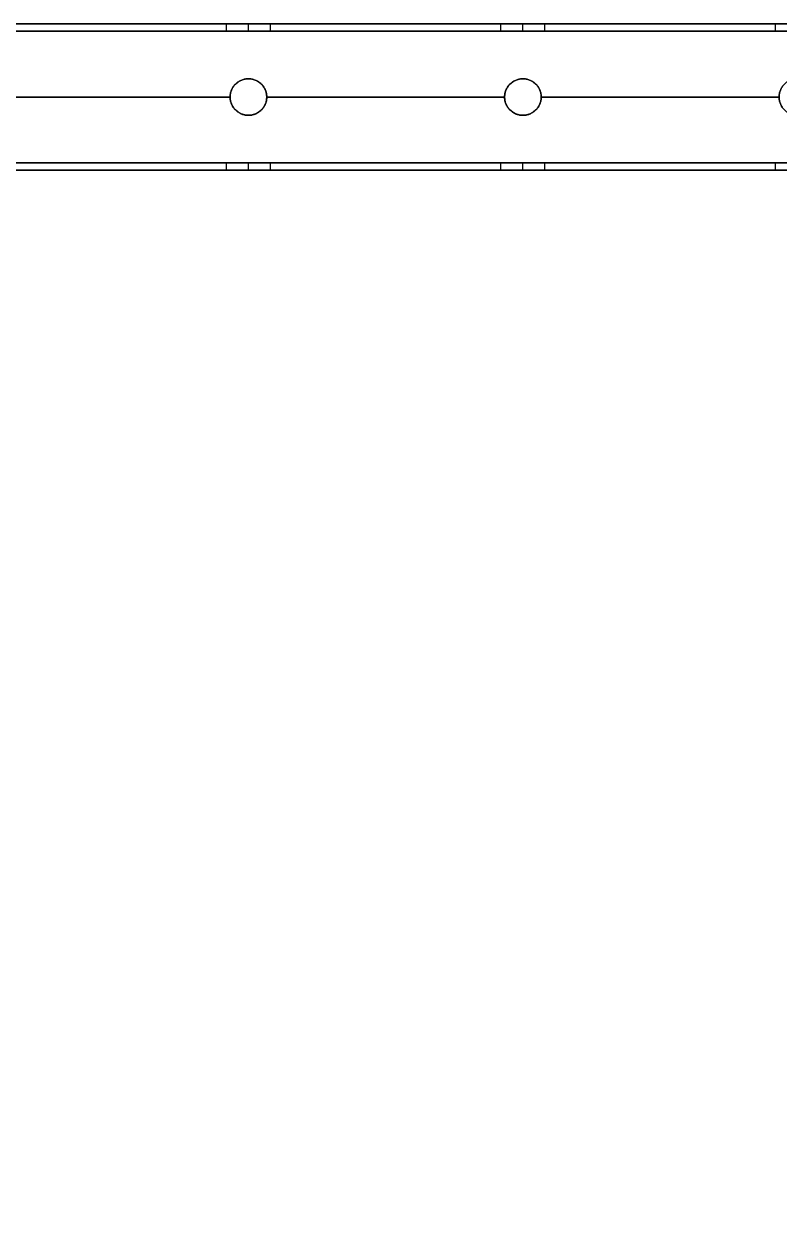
# Model space of a CAD drawing. Header units: millimetres. Extents: x -5956 to -4640, y -5088 to -3772.
# Drawn here: x -5022 to -4815.6, y -4098.4 to -3771.9 of the extents above; entities that cross this region are included whole.
import ezdxf

# ---------------------------------------------------------------- set-up
doc = ezdxf.new("R2010")
doc.units = ezdxf.units.MM
doc.header["$MEASUREMENT"] = 0
doc.layers.add('staal', color=5, linetype='Continuous', true_color=0x0000ff)

msp = doc.modelspace()

# ---------------------------------------------------------------- linework, layer by layer
at = {"layer": 'staal'}
for p, q in [((-4966.61, -3773.89, 1641.01), (-4966.61, -3771.89, 1641.01)), ((-4966.61, -3773.89, -404.81), (-4966.61, -3771.89, -404.81)), ((-4960.61, -3773.89, 1647.01), (-4960.61, -3771.89, 1647.01)), ((-4960.61, -3773.89, 1635.01), (-4960.61, -3771.89, 1635.01)), ((-4960.61, -3773.89, -398.81), (-4960.61, -3771.89, -398.81)), ((-4960.61, -3773.89, -410.81), (-4960.61, -3771.89, -410.81)), ((-4954.61, -3773.89, 1641.01), (-4954.61, -3771.89, 1641.01)), ((-4954.61, -3773.89, -404.81), (-4954.61, -3771.89, -404.81)), ((-4891.61, -3773.89, 1641.01), (-4891.61, -3771.89, 1641.01)), ((-4891.61, -3773.89, -404.81), (-4891.61, -3771.89, -404.81)), ((-4885.61, -3773.89, 1647.01), (-4885.61, -3771.89, 1647.01)), ((-4885.61, -3773.89, 1635.01), (-4885.61, -3771.89, 1635.01)), ((-4885.61, -3773.89, -398.81), (-4885.61, -3771.89, -398.81)), ((-4885.61, -3773.89, -410.81), (-4885.61, -3771.89, -410.81)), ((-4879.61, -3773.89, 1641.01), (-4879.61, -3771.89, 1641.01)), ((-4879.61, -3773.89, -404.81), (-4879.61, -3771.89, -404.81)), ((-4816.61, -3773.89, 1641.01), (-4816.61, -3771.89, 1641.01)), ((-4816.61, -3773.89, -404.81), (-4816.61, -3771.89, -404.81)), ((-4960.61, -3786.89, 1659.01), (-4960.61, -3786.89, 1661.01)), ((-4960.61, -3786.89, 1621.01), (-4960.61, -3786.89, 1623.01)), ((-4960.61, -3786.89, -386.81), (-4960.61, -3786.89, -384.81)), ((-4960.61, -3786.89, -424.81), (-4960.61, -3786.89, -422.81)), ((-4885.61, -3786.89, 1659.01), (-4885.61, -3786.89, 1661.01)), ((-4885.61, -3786.89, 1621.01), (-4885.61, -3786.89, 1623.01)), ((-4885.61, -3786.89, -386.81), (-4885.61, -3786.89, -384.81)), ((-4885.61, -3786.89, -424.81), (-4885.61, -3786.89, -422.81)), ((-4965.61, -3791.89, 1659.01), (-4965.61, -3791.89, 1661.01)), ((-4965.61, -3791.89, 1621.01), (-4965.61, -3791.89, 1623.01)), ((-4965.61, -3791.89, -386.81), (-4965.61, -3791.89, -384.81)), ((-4965.61, -3791.89, -424.81), (-4965.61, -3791.89, -422.81)), ((-4955.61, -3791.89, 1659.01), (-4955.61, -3791.89, 1661.01)), ((-4955.61, -3791.89, 1621.01), (-4955.61, -3791.89, 1623.01)), ((-4955.61, -3791.89, -386.81), (-4955.61, -3791.89, -384.81)), ((-4955.61, -3791.89, -424.81), (-4955.61, -3791.89, -422.81)), ((-4890.61, -3791.89, 1659.01), (-4890.61, -3791.89, 1661.01)), ((-4890.61, -3791.89, 1621.01), (-4890.61, -3791.89, 1623.01)), ((-4890.61, -3791.89, -386.81), (-4890.61, -3791.89, -384.81)), ((-4890.61, -3791.89, -424.81), (-4890.61, -3791.89, -422.81)), ((-4880.61, -3791.89, 1659.01), (-4880.61, -3791.89, 1661.01)), ((-4880.61, -3791.89, 1621.01), (-4880.61, -3791.89, 1623.01)), ((-4880.61, -3791.89, -386.81), (-4880.61, -3791.89, -384.81)), ((-4880.61, -3791.89, -424.81), (-4880.61, -3791.89, -422.81)), ((-4960.61, -3796.89, 1621.01), (-4960.61, -3796.89, 1623.01)), ((-4960.61, -3796.89, 1659.01), (-4960.61, -3796.89, 1661.01)), ((-4960.61, -3796.89, -424.81), (-4960.61, -3796.89, -422.81)), ((-4960.61, -3796.89, -386.81), (-4960.61, -3796.89, -384.81)), ((-4885.61, -3796.89, 1621.01), (-4885.61, -3796.89, 1623.01)), ((-4885.61, -3796.89, 1659.01), (-4885.61, -3796.89, 1661.01)), ((-4885.61, -3796.89, -424.81), (-4885.61, -3796.89, -422.81)), ((-4885.61, -3796.89, -386.81), (-4885.61, -3796.89, -384.81)), ((-4966.61, -3811.89, 1641.01), (-4966.61, -3809.89, 1641.01)), ((-4966.61, -3811.89, -404.81), (-4966.61, -3809.89, -404.81)), ((-4960.61, -3811.89, 1647.01), (-4960.61, -3809.89, 1647.01)), ((-4960.61, -3811.89, 1635.01), (-4960.61, -3809.89, 1635.01)), ((-4960.61, -3811.89, -398.81), (-4960.61, -3809.89, -398.81)), ((-4960.61, -3811.89, -410.81), (-4960.61, -3809.89, -410.81)), ((-4954.61, -3811.89, 1641.01), (-4954.61, -3809.89, 1641.01)), ((-4954.61, -3811.89, -404.81), (-4954.61, -3809.89, -404.81)), ((-4891.61, -3811.89, 1641.01), (-4891.61, -3809.89, 1641.01)), ((-4891.61, -3811.89, -404.81), (-4891.61, -3809.89, -404.81)), ((-4885.61, -3811.89, 1647.01), (-4885.61, -3809.89, 1647.01)), ((-4885.61, -3811.89, 1635.01), (-4885.61, -3809.89, 1635.01)), ((-4885.61, -3811.89, -398.81), (-4885.61, -3809.89, -398.81)), ((-4885.61, -3811.89, -410.81), (-4885.61, -3809.89, -410.81)), ((-4879.61, -3811.89, 1641.01), (-4879.61, -3809.89, 1641.01)), ((-4879.61, -3811.89, -404.81), (-4879.61, -3809.89, -404.81)), ((-4816.61, -3811.89, 1641.01), (-4816.61, -3809.89, 1641.01)), ((-4816.61, -3811.89, -404.81), (-4816.61, -3809.89, -404.81))]:
    msp.add_line(p, q, dxfattribs=at)
for points in [[(-4640.11, -5087.89), (-5956.11, -5087.89), (-5956.11, -3771.89), (-4640.11, -3771.89)], [(-4680.11, -5047.89), (-5916.11, -5047.89), (-5916.11, -3811.89), (-4680.11, -3811.89)]]:
    msp.add_lwpolyline(points, close=True, dxfattribs=at)
for centre in [(-4960.61, -3791.89, 1621.01), (-4960.61, -3791.89, 1660.01), (-4960.61, -3791.89, 1622.01), (-4960.61, -3791.89, -424.81), (-4960.61, -3791.89, -385.81), (-4960.61, -3791.89, -423.81), (-4885.61, -3791.89, 1621.01), (-4885.61, -3791.89, 1660.01), (-4885.61, -3791.89, 1622.01), (-4885.61, -3791.89, -424.81), (-4885.61, -3791.89, -385.81), (-4885.61, -3791.89, -423.81)]:
    msp.add_circle(centre, 5, dxfattribs=at)
for points in [[(-4640.11, -3771.89, 1621.01), (-5298.11, -3771.89, 1621.01), (-5956.11, -3771.89, 1621.01)], [(-4640.11, -3771.89, 1661.01), (-5298.11, -3771.89, 1661.01), (-5956.11, -3771.89, 1661.01)], [(-5956.11, -3771.89, -424.81), (-5298.11, -3771.89, -424.81), (-4640.11, -3771.89, -424.81)], [(-5956.11, -3771.89, -384.81), (-5298.11, -3771.89, -384.81), (-4640.11, -3771.89, -384.81)], [(-4642.11, -3773.89, 1659.01), (-5298.11, -3773.89, 1659.01), (-5954.11, -3773.89, 1659.01)], [(-4642.11, -3773.89, 1623.01), (-5298.11, -3773.89, 1623.01), (-5954.11, -3773.89, 1623.01)], [(-5954.11, -3773.89, -386.81), (-5298.11, -3773.89, -386.81), (-4642.11, -3773.89, -386.81)], [(-5954.11, -3773.89, -422.81), (-5298.11, -3773.89, -422.81), (-4642.11, -3773.89, -422.81)], [(-4966.61, -3771.89, 1641.01), (-4998.11, -3771.89, 1641.01), (-5029.61, -3771.89, 1641.01)], [(-5029.61, -3771.89, -404.81), (-4998.11, -3771.89, -404.81), (-4966.61, -3771.89, -404.81)], [(-4966.61, -3773.89, 1641.01), (-4998.11, -3773.89, 1641.01), (-5029.61, -3773.89, 1641.01)], [(-5029.61, -3773.89, -404.81), (-4998.11, -3773.89, -404.81), (-4966.61, -3773.89, -404.81)], [(-4891.61, -3771.89, 1641.01), (-4923.11, -3771.89, 1641.01), (-4954.61, -3771.89, 1641.01)], [(-4954.61, -3771.89, -404.81), (-4923.11, -3771.89, -404.81), (-4891.61, -3771.89, -404.81)], [(-4891.61, -3773.89, 1641.01), (-4923.11, -3773.89, 1641.01), (-4954.61, -3773.89, 1641.01)], [(-4954.61, -3773.89, -404.81), (-4923.11, -3773.89, -404.81), (-4891.61, -3773.89, -404.81)], [(-4816.61, -3771.89, 1641.01), (-4848.11, -3771.89, 1641.01), (-4879.61, -3771.89, 1641.01)], [(-4879.61, -3771.89, -404.81), (-4848.11, -3771.89, -404.81), (-4816.61, -3771.89, -404.81)], [(-4816.61, -3773.89, 1641.01), (-4848.11, -3773.89, 1641.01), (-4879.61, -3773.89, 1641.01)], [(-4879.61, -3773.89, -404.81), (-4848.11, -3773.89, -404.81), (-4816.61, -3773.89, -404.81)], [(-4965.61, -3791.89, 1661.01), (-4998.11, -3791.89, 1661.01), (-5030.61, -3791.89, 1661.01)], [(-4965.61, -3791.89, 1659.01), (-4998.11, -3791.89, 1659.01), (-5030.61, -3791.89, 1659.01)], [(-4965.61, -3791.89, 1623.01), (-4998.11, -3791.89, 1623.01), (-5030.61, -3791.89, 1623.01)], [(-4965.61, -3791.89, 1621.01), (-4998.11, -3791.89, 1621.01), (-5030.61, -3791.89, 1621.01)], [(-5030.61, -3791.89, -384.81), (-4998.11, -3791.89, -384.81), (-4965.61, -3791.89, -384.81)], [(-5030.61, -3791.89, -386.81), (-4998.11, -3791.89, -386.81), (-4965.61, -3791.89, -386.81)], [(-5030.61, -3791.89, -422.81), (-4998.11, -3791.89, -422.81), (-4965.61, -3791.89, -422.81)], [(-5030.61, -3791.89, -424.81), (-4998.11, -3791.89, -424.81), (-4965.61, -3791.89, -424.81)], [(-4890.61, -3791.89, 1661.01), (-4923.11, -3791.89, 1661.01), (-4955.61, -3791.89, 1661.01)], [(-4890.61, -3791.89, 1659.01), (-4923.11, -3791.89, 1659.01), (-4955.61, -3791.89, 1659.01)], [(-4890.61, -3791.89, 1623.01), (-4923.11, -3791.89, 1623.01), (-4955.61, -3791.89, 1623.01)], [(-4890.61, -3791.89, 1621.01), (-4923.11, -3791.89, 1621.01), (-4955.61, -3791.89, 1621.01)], [(-4955.61, -3791.89, -384.81), (-4923.11, -3791.89, -384.81), (-4890.61, -3791.89, -384.81)], [(-4955.61, -3791.89, -386.81), (-4923.11, -3791.89, -386.81), (-4890.61, -3791.89, -386.81)], [(-4955.61, -3791.89, -422.81), (-4923.11, -3791.89, -422.81), (-4890.61, -3791.89, -422.81)], [(-4955.61, -3791.89, -424.81), (-4923.11, -3791.89, -424.81), (-4890.61, -3791.89, -424.81)], [(-4815.61, -3791.89, 1661.01), (-4848.11, -3791.89, 1661.01), (-4880.61, -3791.89, 1661.01)], [(-4815.61, -3791.89, 1659.01), (-4848.11, -3791.89, 1659.01), (-4880.61, -3791.89, 1659.01)], [(-4815.61, -3791.89, 1623.01), (-4848.11, -3791.89, 1623.01), (-4880.61, -3791.89, 1623.01)], [(-4815.61, -3791.89, 1621.01), (-4848.11, -3791.89, 1621.01), (-4880.61, -3791.89, 1621.01)], [(-4880.61, -3791.89, -384.81), (-4848.11, -3791.89, -384.81), (-4815.61, -3791.89, -384.81)], [(-4880.61, -3791.89, -386.81), (-4848.11, -3791.89, -386.81), (-4815.61, -3791.89, -386.81)], [(-4880.61, -3791.89, -422.81), (-4848.11, -3791.89, -422.81), (-4815.61, -3791.89, -422.81)], [(-4880.61, -3791.89, -424.81), (-4848.11, -3791.89, -424.81), (-4815.61, -3791.89, -424.81)], [(-4678.11, -3809.89, 1659.01), (-5298.11, -3809.89, 1659.01), (-5918.11, -3809.89, 1659.01)], [(-4678.11, -3809.89, 1623.01), (-5298.11, -3809.89, 1623.01), (-5918.11, -3809.89, 1623.01)], [(-5918.11, -3809.89, -386.81), (-5298.11, -3809.89, -386.81), (-4678.11, -3809.89, -386.81)], [(-5918.11, -3809.89, -422.81), (-5298.11, -3809.89, -422.81), (-4678.11, -3809.89, -422.81)], [(-4966.61, -3809.89, 1641.01), (-4998.11, -3809.89, 1641.01), (-5029.61, -3809.89, 1641.01)], [(-5029.61, -3809.89, -404.81), (-4998.11, -3809.89, -404.81), (-4966.61, -3809.89, -404.81)], [(-4891.61, -3809.89, 1641.01), (-4923.11, -3809.89, 1641.01), (-4954.61, -3809.89, 1641.01)], [(-4954.61, -3809.89, -404.81), (-4923.11, -3809.89, -404.81), (-4891.61, -3809.89, -404.81)], [(-4816.61, -3809.89, 1641.01), (-4848.11, -3809.89, 1641.01), (-4879.61, -3809.89, 1641.01)], [(-4879.61, -3809.89, -404.81), (-4848.11, -3809.89, -404.81), (-4816.61, -3809.89, -404.81)], [(-4680.11, -3811.89, 1621.01), (-5298.11, -3811.89, 1621.01), (-5916.11, -3811.89, 1621.01)], [(-4680.11, -3811.89, 1661.01), (-5298.11, -3811.89, 1661.01), (-5916.11, -3811.89, 1661.01)], [(-5916.11, -3811.89, -424.81), (-5298.11, -3811.89, -424.81), (-4680.11, -3811.89, -424.81)], [(-5916.11, -3811.89, -384.81), (-5298.11, -3811.89, -384.81), (-4680.11, -3811.89, -384.81)], [(-4966.61, -3811.89, 1641.01), (-4998.11, -3811.89, 1641.01), (-5029.61, -3811.89, 1641.01)], [(-5029.61, -3811.89, -404.81), (-4998.11, -3811.89, -404.81), (-4966.61, -3811.89, -404.81)], [(-4891.61, -3811.89, 1641.01), (-4923.11, -3811.89, 1641.01), (-4954.61, -3811.89, 1641.01)], [(-4954.61, -3811.89, -404.81), (-4923.11, -3811.89, -404.81), (-4891.61, -3811.89, -404.81)], [(-4816.61, -3811.89, 1641.01), (-4848.11, -3811.89, 1641.01), (-4879.61, -3811.89, 1641.01)], [(-4879.61, -3811.89, -404.81), (-4848.11, -3811.89, -404.81), (-4816.61, -3811.89, -404.81)]]:
    msp.add_open_spline(points, degree=2, dxfattribs=at)
for points, weights, knots in [([(-4960.61, -3771.89, 1647.01), (-4966.61, -3771.89, 1647.01), (-4966.61, -3771.89, 1641.01), (-4966.61, -3771.89, 1635.01), (-4960.61, -3771.89, 1635.01), (-4954.61, -3771.89, 1635.01), (-4954.61, -3771.89, 1641.01), (-4954.61, -3771.89, 1647.01), (-4960.61, -3771.89, 1647.01)], [1, 0.707106781187, 1, 0.707106781187, 1, 0.707106781187, 1, 0.707106781187, 1], [-31.415927, -31.415927, -31.415927, -23.561945, -23.561945, -15.707963, -15.707963, -7.853982, -7.853982, 0, 0, 0]), ([(-4960.61, -3771.89, -398.81), (-4954.61, -3771.89, -398.81), (-4954.61, -3771.89, -404.81), (-4954.61, -3771.89, -410.81), (-4960.61, -3771.89, -410.81), (-4966.61, -3771.89, -410.81), (-4966.61, -3771.89, -404.81), (-4966.61, -3771.89, -398.81), (-4960.61, -3771.89, -398.81)], [1, 0.707106781187, 1, 0.707106781187, 1, 0.707106781187, 1, 0.707106781187, 1], [-31.415927, -31.415927, -31.415927, -23.561945, -23.561945, -15.707963, -15.707963, -7.853982, -7.853982, 0, 0, 0]), ([(-4960.61, -3773.89, 1647.01), (-4954.61, -3773.89, 1647.01), (-4954.61, -3773.89, 1641.01), (-4954.61, -3773.89, 1635.01), (-4960.61, -3773.89, 1635.01), (-4966.61, -3773.89, 1635.01), (-4966.61, -3773.89, 1641.01), (-4966.61, -3773.89, 1647.01), (-4960.61, -3773.89, 1647.01)], [0.999999860338, 0.707106851018, 1, 0.707106781187, 1, 0.707106781187, 1, 0.707106851018, 0.999999860338], [0, 0, 0, 7.853981, 7.853981, 15.707963, 15.707963, 23.561946, 23.561946, 31.415927, 31.415927, 31.415927]), ([(-4960.61, -3773.89, -398.81), (-4966.61, -3773.89, -398.81), (-4966.61, -3773.89, -404.81), (-4966.61, -3773.89, -410.81), (-4960.61, -3773.89, -410.81), (-4954.61, -3773.89, -410.81), (-4954.61, -3773.89, -404.81), (-4954.61, -3773.89, -398.81), (-4960.61, -3773.89, -398.81)], [1, 0.707106781187, 1, 0.707106781187, 1, 0.707106781187, 1, 0.707106781187, 1], [0, 0, 0, 7.853982, 7.853982, 15.707963, 15.707963, 23.561945, 23.561945, 31.415927, 31.415927, 31.415927]), ([(-4885.61, -3771.89, 1647.01), (-4891.61, -3771.89, 1647.01), (-4891.61, -3771.89, 1641.01), (-4891.61, -3771.89, 1635.01), (-4885.61, -3771.89, 1635.01), (-4879.61, -3771.89, 1635.01), (-4879.61, -3771.89, 1641.01), (-4879.61, -3771.89, 1647.01), (-4885.61, -3771.89, 1647.01)], [1, 0.707106781187, 1, 0.707106781187, 1, 0.707106781187, 1, 0.707106781187, 1], [-31.415927, -31.415927, -31.415927, -23.561945, -23.561945, -15.707963, -15.707963, -7.853982, -7.853982, 0, 0, 0]), ([(-4885.61, -3771.89, -398.81), (-4879.61, -3771.89, -398.81), (-4879.61, -3771.89, -404.81), (-4879.61, -3771.89, -410.81), (-4885.61, -3771.89, -410.81), (-4891.61, -3771.89, -410.81), (-4891.61, -3771.89, -404.81), (-4891.61, -3771.89, -398.81), (-4885.61, -3771.89, -398.81)], [1, 0.707106781187, 1, 0.707106781187, 1, 0.707106781187, 1, 0.707106781187, 1], [-31.415927, -31.415927, -31.415927, -23.561945, -23.561945, -15.707963, -15.707963, -7.853982, -7.853982, 0, 0, 0]), ([(-4885.61, -3773.89, 1647.01), (-4879.61, -3773.89, 1647.01), (-4879.61, -3773.89, 1641.01), (-4879.61, -3773.89, 1635.01), (-4885.61, -3773.89, 1635.01), (-4891.61, -3773.89, 1635.01), (-4891.61, -3773.89, 1641.01), (-4891.61, -3773.89, 1647.01), (-4885.61, -3773.89, 1647.01)], [1, 0.707106781187, 1, 0.707106781187, 1, 0.707106781187, 1, 0.707106781187, 1], [0, 0, 0, 7.853982, 7.853982, 15.707963, 15.707963, 23.561945, 23.561945, 31.415927, 31.415927, 31.415927]), ([(-4885.61, -3773.89, -398.81), (-4891.61, -3773.89, -398.81), (-4891.61, -3773.89, -404.81), (-4891.61, -3773.89, -410.81), (-4885.61, -3773.89, -410.81), (-4879.61, -3773.89, -410.81), (-4879.61, -3773.89, -404.81), (-4879.61, -3773.89, -398.81), (-4885.61, -3773.89, -398.81)], [1, 0.707106781187, 1, 0.707106781187, 1, 0.707106781187, 1, 0.707106781187, 1], [0, 0, 0, 7.853982, 7.853982, 15.707963, 15.707963, 23.561945, 23.561945, 31.415927, 31.415927, 31.415927]), ([(-4810.61, -3771.89, 1647.01), (-4816.61, -3771.89, 1647.01), (-4816.61, -3771.89, 1641.01), (-4816.61, -3771.89, 1635.01), (-4810.61, -3771.89, 1635.01), (-4804.61, -3771.89, 1635.01), (-4804.61, -3771.89, 1641.01), (-4804.61, -3771.89, 1647.01), (-4810.61, -3771.89, 1647.01)], [1, 0.707106781187, 1, 0.707106781187, 1, 0.707106781187, 1, 0.707106781187, 1], [-31.415927, -31.415927, -31.415927, -23.561945, -23.561945, -15.707963, -15.707963, -7.853982, -7.853982, 0, 0, 0]), ([(-4810.61, -3771.89, -398.81), (-4804.61, -3771.89, -398.81), (-4804.61, -3771.89, -404.81), (-4804.61, -3771.89, -410.81), (-4810.61, -3771.89, -410.81), (-4816.61, -3771.89, -410.81), (-4816.61, -3771.89, -404.81), (-4816.61, -3771.89, -398.81), (-4810.61, -3771.89, -398.81)], [1, 0.707106781187, 1, 0.707106781187, 1, 0.707106781187, 1, 0.707106781187, 1], [-31.415927, -31.415927, -31.415927, -23.561945, -23.561945, -15.707963, -15.707963, -7.853982, -7.853982, 0, 0, 0]), ([(-4810.61, -3773.89, 1647.01), (-4804.61, -3773.89, 1647.01), (-4804.61, -3773.89, 1641.01), (-4804.61, -3773.89, 1635.01), (-4810.61, -3773.89, 1635.01), (-4816.61, -3773.89, 1635.01), (-4816.61, -3773.89, 1641.01), (-4816.61, -3773.89, 1647.01), (-4810.61, -3773.89, 1647.01)], [1, 0.707106781187, 1, 0.707106781187, 1, 0.707106781187, 1, 0.707106781187, 1], [0, 0, 0, 7.853982, 7.853982, 15.707963, 15.707963, 23.561945, 23.561945, 31.415927, 31.415927, 31.415927]), ([(-4810.61, -3773.89, -398.81), (-4816.61, -3773.89, -398.81), (-4816.61, -3773.89, -404.81), (-4816.61, -3773.89, -410.81), (-4810.61, -3773.89, -410.81), (-4804.61, -3773.89, -410.81), (-4804.61, -3773.89, -404.81), (-4804.61, -3773.89, -398.81), (-4810.61, -3773.89, -398.81)], [1, 0.707106781187, 1, 0.707106781187, 1, 0.707106781187, 1, 0.707106781187, 1], [0, 0, 0, 7.853982, 7.853982, 15.707963, 15.707963, 23.561945, 23.561945, 31.415927, 31.415927, 31.415927]), ([(-4960.61, -3796.89, 1661.01), (-4965.61, -3796.89, 1661.01), (-4965.61, -3791.89, 1661.01), (-4965.61, -3786.89, 1661.01), (-4960.61, -3786.89, 1661.01), (-4955.61, -3786.89, 1661.01), (-4955.61, -3791.89, 1661.01), (-4955.61, -3796.89, 1661.01), (-4960.61, -3796.89, 1661.01)], [1, 0.707106781187, 1, 0.707106781187, 1, 0.707106781187, 1, 0.707106781187, 1], [-31.415927, -31.415927, -31.415927, -23.561945, -23.561945, -15.707963, -15.707963, -7.853982, -7.853982, 0, 0, 0]), ([(-4960.61, -3796.89, 1659.01), (-4955.61, -3796.89, 1659.01), (-4955.61, -3791.89, 1659.01), (-4955.61, -3786.89, 1659.01), (-4960.61, -3786.89, 1659.01), (-4965.61, -3786.89, 1659.01), (-4965.61, -3791.89, 1659.01), (-4965.61, -3796.89, 1659.01), (-4960.61, -3796.89, 1659.01)], [1, 0.707106781187, 1, 0.707106781187, 1, 0.707106781187, 1, 0.707106781187, 1], [0, 0, 0, 7.853982, 7.853982, 15.707963, 15.707963, 23.561945, 23.561945, 31.415927, 31.415927, 31.415927]), ([(-4960.61, -3796.89, 1623.01), (-4965.61, -3796.89, 1623.01), (-4965.61, -3791.89, 1623.01), (-4965.61, -3786.89, 1623.01), (-4960.61, -3786.89, 1623.01), (-4955.61, -3786.89, 1623.01), (-4955.61, -3791.89, 1623.01), (-4955.61, -3796.89, 1623.01), (-4960.61, -3796.89, 1623.01)], [1, 0.707106781187, 1, 0.707106781187, 1, 0.707106781187, 1, 0.707106781187, 1], [-31.415927, -31.415927, -31.415927, -23.561945, -23.561945, -15.707963, -15.707963, -7.853982, -7.853982, 0, 0, 0]), ([(-4960.61, -3796.89, -384.81), (-4955.61, -3796.89, -384.81), (-4955.61, -3791.89, -384.81), (-4955.61, -3786.89, -384.81), (-4960.61, -3786.89, -384.81), (-4965.61, -3786.89, -384.81), (-4965.61, -3791.89, -384.81), (-4965.61, -3796.89, -384.81), (-4960.61, -3796.89, -384.81)], [1, 0.707106781187, 1, 0.707106781187, 1, 0.707106781187, 1, 0.707106781187, 1], [-31.415927, -31.415927, -31.415927, -23.561945, -23.561945, -15.707963, -15.707963, -7.853982, -7.853982, 0, 0, 0]), ([(-4960.61, -3796.89, -386.81), (-4965.61, -3796.89, -386.81), (-4965.61, -3791.89, -386.81), (-4965.61, -3786.89, -386.81), (-4960.61, -3786.89, -386.81), (-4955.61, -3786.89, -386.81), (-4955.61, -3791.89, -386.81), (-4955.61, -3796.89, -386.81), (-4960.61, -3796.89, -386.81)], [1, 0.707106781187, 1, 0.707106781187, 1, 0.707106781187, 1, 0.707106781187, 1], [0, 0, 0, 7.853982, 7.853982, 15.707963, 15.707963, 23.561945, 23.561945, 31.415927, 31.415927, 31.415927]), ([(-4960.61, -3796.89, -422.81), (-4955.61, -3796.89, -422.81), (-4955.61, -3791.89, -422.81), (-4955.61, -3786.89, -422.81), (-4960.61, -3786.89, -422.81), (-4965.61, -3786.89, -422.81), (-4965.61, -3791.89, -422.81), (-4965.61, -3796.89, -422.81), (-4960.61, -3796.89, -422.81)], [1, 0.707106781187, 1, 0.707106781187, 1, 0.707106781187, 1, 0.707106781187, 1], [-31.415927, -31.415927, -31.415927, -23.561945, -23.561945, -15.707963, -15.707963, -7.853982, -7.853982, 0, 0, 0]), ([(-4885.61, -3796.89, 1661.01), (-4890.61, -3796.89, 1661.01), (-4890.61, -3791.89, 1661.01), (-4890.61, -3786.89, 1661.01), (-4885.61, -3786.89, 1661.01), (-4880.61, -3786.89, 1661.01), (-4880.61, -3791.89, 1661.01), (-4880.61, -3796.89, 1661.01), (-4885.61, -3796.89, 1661.01)], [1, 0.707106781187, 1, 0.707106781187, 1, 0.707106781187, 1, 0.707106781187, 1], [-31.415927, -31.415927, -31.415927, -23.561945, -23.561945, -15.707963, -15.707963, -7.853982, -7.853982, 0, 0, 0]), ([(-4885.61, -3796.89, 1659.01), (-4880.61, -3796.89, 1659.01), (-4880.61, -3791.89, 1659.01), (-4880.61, -3786.89, 1659.01), (-4885.61, -3786.89, 1659.01), (-4890.61, -3786.89, 1659.01), (-4890.61, -3791.89, 1659.01), (-4890.61, -3796.89, 1659.01), (-4885.61, -3796.89, 1659.01)], [1, 0.707106781187, 1, 0.707106781187, 1, 0.707106781187, 1, 0.707106781187, 1], [0, 0, 0, 7.853982, 7.853982, 15.707963, 15.707963, 23.561945, 23.561945, 31.415927, 31.415927, 31.415927]), ([(-4885.61, -3796.89, 1623.01), (-4890.61, -3796.89, 1623.01), (-4890.61, -3791.89, 1623.01), (-4890.61, -3786.89, 1623.01), (-4885.61, -3786.89, 1623.01), (-4880.61, -3786.89, 1623.01), (-4880.61, -3791.89, 1623.01), (-4880.61, -3796.89, 1623.01), (-4885.61, -3796.89, 1623.01)], [1, 0.707106781187, 1, 0.707106781187, 1, 0.707106781187, 1, 0.707106781187, 1], [-31.415927, -31.415927, -31.415927, -23.561945, -23.561945, -15.707963, -15.707963, -7.853982, -7.853982, 0, 0, 0]), ([(-4885.61, -3796.89, -384.81), (-4880.61, -3796.89, -384.81), (-4880.61, -3791.89, -384.81), (-4880.61, -3786.89, -384.81), (-4885.61, -3786.89, -384.81), (-4890.61, -3786.89, -384.81), (-4890.61, -3791.89, -384.81), (-4890.61, -3796.89, -384.81), (-4885.61, -3796.89, -384.81)], [1, 0.707106781187, 1, 0.707106781187, 1, 0.707106781187, 1, 0.707106781187, 1], [-31.415927, -31.415927, -31.415927, -23.561945, -23.561945, -15.707963, -15.707963, -7.853982, -7.853982, 0, 0, 0]), ([(-4885.61, -3796.89, -386.81), (-4890.61, -3796.89, -386.81), (-4890.61, -3791.89, -386.81), (-4890.61, -3786.89, -386.81), (-4885.61, -3786.89, -386.81), (-4880.61, -3786.89, -386.81), (-4880.61, -3791.89, -386.81), (-4880.61, -3796.89, -386.81), (-4885.61, -3796.89, -386.81)], [1, 0.707106781187, 1, 0.707106781187, 1, 0.707106781187, 1, 0.707106781187, 1], [0, 0, 0, 7.853982, 7.853982, 15.707963, 15.707963, 23.561945, 23.561945, 31.415927, 31.415927, 31.415927]), ([(-4885.61, -3796.89, -422.81), (-4880.61, -3796.89, -422.81), (-4880.61, -3791.89, -422.81), (-4880.61, -3786.89, -422.81), (-4885.61, -3786.89, -422.81), (-4890.61, -3786.89, -422.81), (-4890.61, -3791.89, -422.81), (-4890.61, -3796.89, -422.81), (-4885.61, -3796.89, -422.81)], [1, 0.707106781187, 1, 0.707106781187, 1, 0.707106781187, 1, 0.707106781187, 1], [-31.415927, -31.415927, -31.415927, -23.561945, -23.561945, -15.707963, -15.707963, -7.853982, -7.853982, 0, 0, 0]), ([(-4810.61, -3796.89, 1661.01), (-4815.61, -3796.89, 1661.01), (-4815.61, -3791.89, 1661.01), (-4815.61, -3786.89, 1661.01), (-4810.61, -3786.89, 1661.01), (-4805.61, -3786.89, 1661.01), (-4805.61, -3791.89, 1661.01), (-4805.61, -3796.89, 1661.01), (-4810.61, -3796.89, 1661.01)], [1, 0.707106781187, 1, 0.707106781187, 1, 0.707106781187, 1, 0.707106781187, 1], [-31.415927, -31.415927, -31.415927, -23.561945, -23.561945, -15.707963, -15.707963, -7.853982, -7.853982, 0, 0, 0]), ([(-4810.61, -3796.89, 1659.01), (-4805.61, -3796.89, 1659.01), (-4805.61, -3791.89, 1659.01), (-4805.61, -3786.89, 1659.01), (-4810.61, -3786.89, 1659.01), (-4815.61, -3786.89, 1659.01), (-4815.61, -3791.89, 1659.01), (-4815.61, -3796.89, 1659.01), (-4810.61, -3796.89, 1659.01)], [1, 0.707106781187, 1, 0.707106781187, 1, 0.707106781187, 1, 0.707106781187, 1], [0, 0, 0, 7.853982, 7.853982, 15.707963, 15.707963, 23.561945, 23.561945, 31.415927, 31.415927, 31.415927]), ([(-4810.61, -3796.89, 1623.01), (-4815.61, -3796.89, 1623.01), (-4815.61, -3791.89, 1623.01), (-4815.61, -3786.89, 1623.01), (-4810.61, -3786.89, 1623.01), (-4805.61, -3786.89, 1623.01), (-4805.61, -3791.89, 1623.01), (-4805.61, -3796.89, 1623.01), (-4810.61, -3796.89, 1623.01)], [1, 0.707106781187, 1, 0.707106781187, 1, 0.707106781187, 1, 0.707106781187, 1], [-31.415927, -31.415927, -31.415927, -23.561945, -23.561945, -15.707963, -15.707963, -7.853982, -7.853982, 0, 0, 0]), ([(-4960.61, -3809.89, 1647.01), (-4966.61, -3809.89, 1647.01), (-4966.61, -3809.89, 1641.01), (-4966.61, -3809.89, 1635.01), (-4960.61, -3809.89, 1635.01), (-4954.61, -3809.89, 1635.01), (-4954.61, -3809.89, 1641.01), (-4954.61, -3809.89, 1647.01), (-4960.61, -3809.89, 1647.01)], [1, 0.707106781187, 1, 0.707106781187, 1, 0.707106781187, 1, 0.707106781187, 1], [-31.415927, -31.415927, -31.415927, -23.561945, -23.561945, -15.707963, -15.707963, -7.853982, -7.853982, 0, 0, 0]), ([(-4960.61, -3809.89, -398.81), (-4954.61, -3809.89, -398.81), (-4954.61, -3809.89, -404.81), (-4954.61, -3809.89, -410.81), (-4960.61, -3809.89, -410.81), (-4966.61, -3809.89, -410.81), (-4966.61, -3809.89, -404.81), (-4966.61, -3809.89, -398.81), (-4960.61, -3809.89, -398.81)], [1, 0.707106781187, 1, 0.707106781187, 1, 0.707106781187, 1, 0.707106781187, 1], [-31.415927, -31.415927, -31.415927, -23.561945, -23.561945, -15.707963, -15.707963, -7.853982, -7.853982, 0, 0, 0]), ([(-4885.61, -3809.89, 1647.01), (-4891.61, -3809.89, 1647.01), (-4891.61, -3809.89, 1641.01), (-4891.61, -3809.89, 1635.01), (-4885.61, -3809.89, 1635.01), (-4879.61, -3809.89, 1635.01), (-4879.61, -3809.89, 1641.01), (-4879.61, -3809.89, 1647.01), (-4885.61, -3809.89, 1647.01)], [1, 0.707106781187, 1, 0.707106781187, 1, 0.707106781187, 1, 0.707106781187, 1], [-31.415927, -31.415927, -31.415927, -23.561945, -23.561945, -15.707963, -15.707963, -7.853982, -7.853982, 0, 0, 0]), ([(-4885.61, -3809.89, -398.81), (-4879.61, -3809.89, -398.81), (-4879.61, -3809.89, -404.81), (-4879.61, -3809.89, -410.81), (-4885.61, -3809.89, -410.81), (-4891.61, -3809.89, -410.81), (-4891.61, -3809.89, -404.81), (-4891.61, -3809.89, -398.81), (-4885.61, -3809.89, -398.81)], [1, 0.707106781187, 1, 0.707106781187, 1, 0.707106781187, 1, 0.707106781187, 1], [-31.415927, -31.415927, -31.415927, -23.561945, -23.561945, -15.707963, -15.707963, -7.853982, -7.853982, 0, 0, 0]), ([(-4810.61, -3809.89, 1647.01), (-4816.61, -3809.89, 1647.01), (-4816.61, -3809.89, 1641.01), (-4816.61, -3809.89, 1635.01), (-4810.61, -3809.89, 1635.01), (-4804.61, -3809.89, 1635.01), (-4804.61, -3809.89, 1641.01), (-4804.61, -3809.89, 1647.01), (-4810.61, -3809.89, 1647.01)], [1, 0.707106781187, 1, 0.707106781187, 1, 0.707106781187, 1, 0.707106781187, 1], [-31.415927, -31.415927, -31.415927, -23.561945, -23.561945, -15.707963, -15.707963, -7.853982, -7.853982, 0, 0, 0]), ([(-4810.61, -3809.89, -398.81), (-4804.61, -3809.89, -398.81), (-4804.61, -3809.89, -404.81), (-4804.61, -3809.89, -410.81), (-4810.61, -3809.89, -410.81), (-4816.61, -3809.89, -410.81), (-4816.61, -3809.89, -404.81), (-4816.61, -3809.89, -398.81), (-4810.61, -3809.89, -398.81)], [1, 0.707106781187, 1, 0.707106781187, 1, 0.707106781187, 1, 0.707106781187, 1], [-31.415927, -31.415927, -31.415927, -23.561945, -23.561945, -15.707963, -15.707963, -7.853982, -7.853982, 0, 0, 0]), ([(-4960.61, -3811.89, 1647.01), (-4954.61, -3811.89, 1647.01), (-4954.61, -3811.89, 1641.01), (-4954.61, -3811.89, 1635.01), (-4960.61, -3811.89, 1635.01), (-4966.61, -3811.89, 1635.01), (-4966.61, -3811.89, 1641.01), (-4966.61, -3811.89, 1647.01), (-4960.61, -3811.89, 1647.01)], [1, 0.707106781187, 1, 0.707106781187, 1, 0.707106781187, 1, 0.707106781187, 1], [0, 0, 0, 7.853982, 7.853982, 15.707963, 15.707963, 23.561945, 23.561945, 31.415927, 31.415927, 31.415927]), ([(-4960.61, -3811.89, -398.81), (-4966.61, -3811.89, -398.81), (-4966.61, -3811.89, -404.81), (-4966.61, -3811.89, -410.81), (-4960.61, -3811.89, -410.81), (-4954.61, -3811.89, -410.81), (-4954.61, -3811.89, -404.81), (-4954.61, -3811.89, -398.81), (-4960.61, -3811.89, -398.81)], [1, 0.707106781187, 1, 0.707106781187, 1, 0.707106781187, 1, 0.707106781187, 1], [0, 0, 0, 7.853982, 7.853982, 15.707963, 15.707963, 23.561945, 23.561945, 31.415927, 31.415927, 31.415927]), ([(-4885.61, -3811.89, 1647.01), (-4879.61, -3811.89, 1647.01), (-4879.61, -3811.89, 1641.01), (-4879.61, -3811.89, 1635.01), (-4885.61, -3811.89, 1635.01), (-4891.61, -3811.89, 1635.01), (-4891.61, -3811.89, 1641.01), (-4891.61, -3811.89, 1647.01), (-4885.61, -3811.89, 1647.01)], [1, 0.707106781187, 1, 0.707106781187, 1, 0.707106781187, 1, 0.707106781187, 1], [0, 0, 0, 7.853982, 7.853982, 15.707963, 15.707963, 23.561945, 23.561945, 31.415927, 31.415927, 31.415927]), ([(-4885.61, -3811.89, -398.81), (-4891.61, -3811.89, -398.81), (-4891.61, -3811.89, -404.81), (-4891.61, -3811.89, -410.81), (-4885.61, -3811.89, -410.81), (-4879.61, -3811.89, -410.81), (-4879.61, -3811.89, -404.81), (-4879.61, -3811.89, -398.81), (-4885.61, -3811.89, -398.81)], [1, 0.707106781187, 1, 0.707106781187, 1, 0.707106781187, 1, 0.707106781187, 1], [0, 0, 0, 7.853982, 7.853982, 15.707963, 15.707963, 23.561945, 23.561945, 31.415927, 31.415927, 31.415927]), ([(-4810.61, -3811.89, 1647.01), (-4804.61, -3811.89, 1647.01), (-4804.61, -3811.89, 1641.01), (-4804.61, -3811.89, 1635.01), (-4810.61, -3811.89, 1635.01), (-4816.61, -3811.89, 1635.01), (-4816.61, -3811.89, 1641.01), (-4816.61, -3811.89, 1647.01), (-4810.61, -3811.89, 1647.01)], [1, 0.707106781187, 1, 0.707106781187, 1, 0.707106781187, 1, 0.707106781187, 1], [0, 0, 0, 7.853982, 7.853982, 15.707963, 15.707963, 23.561945, 23.561945, 31.415927, 31.415927, 31.415927]), ([(-4810.61, -3811.89, -398.81), (-4816.61, -3811.89, -398.81), (-4816.61, -3811.89, -404.81), (-4816.61, -3811.89, -410.81), (-4810.61, -3811.89, -410.81), (-4804.61, -3811.89, -410.81), (-4804.61, -3811.89, -404.81), (-4804.61, -3811.89, -398.81), (-4810.61, -3811.89, -398.81)], [1, 0.707106781187, 1, 0.707106781187, 1, 0.707106781187, 1, 0.707106781187, 1], [0, 0, 0, 7.853982, 7.853982, 15.707963, 15.707963, 23.561945, 23.561945, 31.415927, 31.415927, 31.415927])]:
    msp.add_rational_spline(points, weights, degree=2, knots=knots, dxfattribs=at)

doc.saveas('drawing.dxf')
